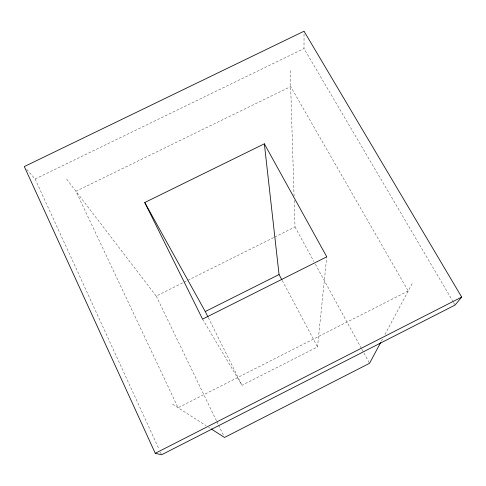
<?xml version="1.0" encoding="UTF-8"?>
<svg xmlns="http://www.w3.org/2000/svg" width="486" height="486" viewBox="0 0 486 486"><rect width="100%" height="100%" fill="white"/><g stroke="black" fill="none" stroke-linecap="round" stroke-linejoin="round"><path stroke-width="0.36" stroke-dasharray="2.43 1.82" d="M453.134 301.794L304.005 48.564L304.042 31.979M202.565 319.132L241.979 385.277L317.516 346.907L326.774 256.827M381.364 341.215L382.439 339.204M384.948 334.52L412.766 282.481M66.697 179.225L156.219 296.077L183.295 282.585M183.975 282.245L274.013 237.393M274.693 237.053L295.002 226.938L294.182 200.384M26.754 169.401L35.101 179.018L304.005 48.564M172.573 404.218L206.064 425.657M208.609 427.285L209.879 428.099M453.517 302.45L455.06 305.062M295.002 226.938L313.913 261.529M315.365 264.19L361.554 348.669M361.918 349.337L369.554 363.303M282.263 280.574L317.516 346.907M208.294 317.619L241.979 385.277M156.219 296.077L216.592 421.07M216.92 421.751L218.238 424.485M218.572 425.165L223.852 436.094M35.101 179.018L159.062 449.264M160.325 452.023L161.589 454.781M290.185 70.549L294.066 196.593M408.21 291.005L178.083 407.742L75.931 191.271L290.677 86.587L408.21 291.005"/><path stroke-width="0.73" d="M380.653 342.551L369.554 363.303L224.508 437.461L211.155 428.913M461.7 297.086L455.06 305.062L161.589 454.781L155.271 453.304L24.3 166.57L304.042 31.219L461.7 297.086L155.271 453.304M144.767 202.516L205.262 311.532L279.061 274.547L264.354 143.82L144.767 202.516L202.565 319.132L326.774 256.827L264.354 143.82M279.061 274.547L281.91 279.906M205.262 311.532L207.959 316.945"/></g></svg>
